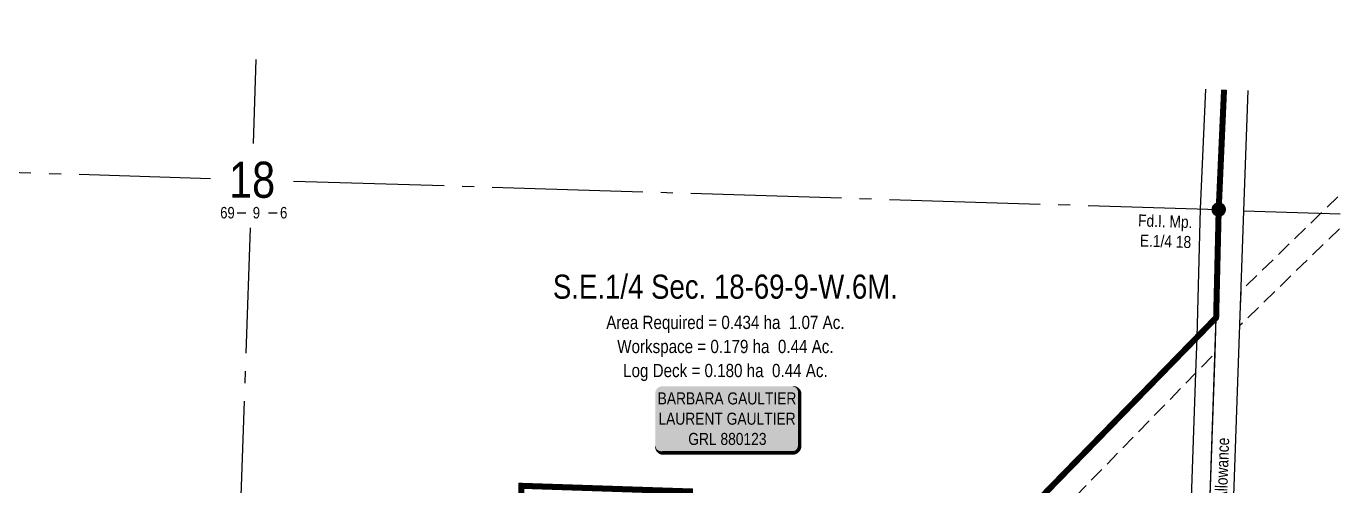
# Model space of a CAD drawing. Extents: x 345928 to 349876, y 6092726 to 6096361.
# Drawn here: x 348719 to 349810, y 6094226 to 6094607 of the extents above; entities that cross this region are included whole.
import ezdxf
from ezdxf.enums import TextEntityAlignment as Align

# ---------------------------------------------------------------- set-up
doc = ezdxf.new("R2010")
doc.units = 0
doc.header["$LTSCALE"] = 5
for name, pattern in [('CENTERLINEX3', [5, 2.5, -1, 0.5, -1]), ('foc-ACCESSROAD', [3.75, 2.5, -1.25]), ('foc-QUARTERLINE', [33, 25, -3, 2, -3])]:
    doc.linetypes.add(name, pattern=pattern)
for name, color, linetype in [('10', 1, 'Continuous'), ('9', 3, 'Continuous'), ('C-AR', 13, 'foc-ACCESSROAD'), ('C-RW', 13, 'Continuous'), ('C-SYMBOL', 7, 'Continuous'), ('CG-NOTES', 7, 'Continuous'), ('L-AREAREQUIRED', 7, 'Continuous'), ('L-AREAWORK', 7, 'Continuous'), ('L-MON', 1, 'Continuous'), ('L-MON-T', 1, 'Continuous'), ('L-QSEC', 8, 'foc-QUARTERLINE'), ('L-ROAD-T', 7, 'Continuous'), ('L-SEC', 7, 'Continuous'), ('L-SECLBL', 7, 'Continuous')]:
    doc.layers.add(name, color=color, linetype=linetype)
doc.layers.add('AS-FMA BOUNDARY', color=7, linetype='Continuous', true_color=0x008f47, transparency=0.7)
doc.styles.add('100L', font='ARIALN.TTF', dxfattribs={"height": 11})
doc.styles.add('175L', font='ARIALN.TTF', dxfattribs={"height": 20})
doc.styles.add('80', font='ARIALN.TTF', dxfattribs={"height": 10})
doc.styles.add('80L', font='ARIALN.TTF', dxfattribs={"height": 10})
doc.styles.add('SIMPLEX', font='ARIALN.TTF')

# ---------------------------------------------------------------- blocks, each defined once
blk = doc.blocks.new('L-SECLBL')
at = {"layer": '9', "color": 7}
for p, q in [((-5.1, -27.8), (-12.3, -27.8)), ((20.7, -27.8), (13.5, -27.8))]:
    blk.add_line(p, q, dxfattribs=at)
at = {"layer": '10', "color": 2, "style": 'SIMPLEX'}
blk.add_attdef('SEC', text='', height=30, dxfattribs=at).set_placement((0, 0), align=Align.MIDDLE)
at = {"layer": '10', "color": 5, "style": '80L'}
blk.add_attdef('TWP', text='', height=9.5, dxfattribs=at).set_placement((-14.4, -27.4), align=Align.MIDDLE_RIGHT)
blk.add_attdef('RGE', text='', height=9.5, dxfattribs=at).set_placement((3.6, -27.4), align=Align.MIDDLE_CENTER)
blk.add_attdef('MER', text='', height=9.5, dxfattribs=at).set_placement((23.2, -27.4), align=Align.MIDDLE_LEFT)
blk = doc.blocks.new('*U375')
h = blk.add_hatch(color=59)
edge = h.paths.add_edge_path()
edge.add_line((-54, -28.5), (54, -28.5))
edge.add_arc((54, -22.5), 6, 270, 360)
edge.add_line((60, -22.5), (60, 21))
edge.add_arc((54, 21), 6, 0, 90)
edge.add_line((54, 27), (-54, 27))
edge.add_arc((-54, 21), 6, 90, 180)
edge.add_line((-60, 21), (-60, -22.5))
edge.add_arc((-54, -22.5), 6, 180, 270)
at = {"color": 1, "flags": 128}
blk.add_lwpolyline([(-54, -28.5, 3, 3, 0), (54, -28.5, 3, 3, 0.414214), (60, -22.5, 3, 3, 0), (60, 21, 3, 0, 0.414214), (54, 27, 0, 0, 0), (-54, 27, 0, 0, 0.414214), (-60, 21, 0, 0, 0), (-60, -22.5, 0, 3, 0.414214)], format="xyseb", close=True, dxfattribs=at)
blk.add_lwpolyline([(-29.7, 2.7, 0, 7.5, 0), (0, 0, 0, 0, 0)], format="xyseb", dxfattribs=at)
at = {"color": 1, "style": '80'}
blk.add_attdef('ENTER_TEXT_001', (-36.7, -5), '', height=10, dxfattribs=at)
blk = doc.blocks.new('fdia')
at = {"color": 255, "const_width": 1}
blk.add_lwpolyline([(-0.5, 0, 1), (0.5, 0, 1)], format="xyb", close=True, dxfattribs=at)
blk = doc.blocks.new('Fdiaa')
blk.add_blockref('fdia', (0, 0))
blk = doc.blocks.new('fdib')
at = {"color": 1, "const_width": 1.6}
blk.add_lwpolyline([(-0.4, 0, 1), (0.4, 0, 1)], format="xyb", close=True, dxfattribs=at)
at = {"color": 1}
blk.add_circle((0, 0), 0.8, dxfattribs=at)
blk = doc.blocks.new('Fdibb')
blk.add_blockref('fdib', (0, 0))
blk = doc.blocks.new('fdicc')
for name in ['Fdibb', 'Fdiaa']:
    blk.add_blockref(name, (0, 0))
blk = doc.blocks.new('FDI')
blk.add_blockref('fdicc', (0, 0))

msp = doc.modelspace()

# ---------------------------------------------------------------- linework, layer by layer
at = {"layer": 'AS-FMA BOUNDARY', "linetype": 'CENTERLINEX3', "const_width": 4.999, "flags": 128}
msp.add_lwpolyline([(349713.251, 6094554.703), (349708.81, 6094455.155), (349706.691, 6094365.32), (349691.079, 6094349.276), (349211.834, 6093856.846), (349217.172, 6094092.551), (349265.493, 6094090.938), (349269.829, 6094220.861), (349129.911, 6094225.529), (349125.576, 6094095.606), (349164.196, 6094094.319), (349182.185, 6094093.718), (349195.535, 6094093.273), (349197.182, 6094093.218), (349191.367, 6093835.778), (349027.192, 6093671.401), (349006.656, 6093672.061), (348878.236, 6093676.183), (348835.402, 6093677.533), (348753.288, 6093680.121), (348752.336, 6093680.152), (348118.824, 6093700.174), (348074.308, 6093701.584), (348074.662, 6093711.563), (348075.016, 6093721.517), (348075.654, 6093739.504), (348102.843, 6094505.238), (348106.383, 6094604.96)], dxfattribs=at)
at = {"layer": 'C-AR', "flags": 128}
msp.add_lwpolyline([(349809.107, 6094439.198), (349726.4, 6094358.775), (349727.403, 6094387.639), (349793.613, 6094452.022), (349810.11, 6094468.064)], dxfattribs=at)
msp.add_lwpolyline([(349054.575, 6093670.523), (349027.192, 6093671.401), (349191.367, 6093835.778), (349211.775, 6093856.786), (349690.888, 6094349.114), (349706.497, 6094365.154), (349705.464, 6094335.424), (349689.858, 6094319.387), (349211.179, 6093827.32), (349054.575, 6093670.523)], close=True, dxfattribs=at)
at = {"layer": 'C-RW'}
msp.add_lwpolyline([(349713.063, 6094554.709), (349708.81, 6094455.155), (349706.497, 6094365.154), (349705.464, 6094335.424), (349682.32, 6093670.383), (349681.646, 6093650.399), (349666.657, 6093650.88), (349667.331, 6093670.864), (349689.858, 6094319.387), (349690.888, 6094349.114), (349693.822, 6094455.661), (349698.033, 6094555.179)], dxfattribs=at)
at = {"layer": 'L-QSEC'}
for p, q in [((348907.358, 6094509.892), (348909.801, 6094579.832)), ((348103.024, 6094505.039), (348871.843, 6094480.993)), ((348940.779, 6094478.837), (349708.81, 6094455.155)), ((349729.713, 6094454.13), (349809.534, 6094451.504)), ((348878.316, 6093676.179), (348904.995, 6094439.94))]:
    msp.add_line(p, q, dxfattribs=at)
at = {"layer": 'L-SEC'}
for p, q in [((349713.063, 6094554.709), (349708.81, 6094455.155)), ((349729.713, 6094454.131), (349733.166, 6094554.08)), ((349709.612, 6094454.791), (349695.638, 6094052.593)), ((349715.741, 6094051.937), (349729.713, 6094454.131))]:
    msp.add_line(p, q, dxfattribs=at)

# ---------------------------------------------------------------- block references
at = {"layer": 'CG-NOTES'}
ref = msp.add_blockref('*U375', (349300.942, 6094281.32), dxfattribs=dict(at, xscale=0.999765999999992, yscale=0.999765999999992, zscale=0.999765999999992))
ref.add_attrib('ENTER_TEXT_001', 'BARBARA GAULTIER', (349243.009, 6094293.158), dxfattribs={"layer": '0', "color": 1, "height": 9.99766, "style": '80'})
ref.add_attrib('ENTER_TEXT_002', 'LAURENT GAULTIER', (349243.664, 6094276.318), dxfattribs={"layer": '0', "color": 1, "height": 9.99766, "style": '80'})
ref.add_attrib('ENTER_TEXT_003', 'GRL 880123', (349268.423, 6094259.478), dxfattribs={"layer": '0', "color": 1, "height": 9.9977, "style": '80'})
at = {"layer": 'L-MON', "xscale": 4.998846199999987, "yscale": 4.998846199999987, "zscale": 4.998846199999987}
msp.add_blockref('FDI', (349708.81, 6094455.155), dxfattribs=at)
at = {"layer": 'L-SECLBL', "xscale": 0.999765999999992, "yscale": 0.999765999999992, "zscale": 0.999765999999992}
msp.add_blockref('L-SECLBL', (348906.311, 6094479.915), dxfattribs=at).add_auto_attribs({'SEC': '18', 'TWP': '69', 'RGE': '9', 'MER': '6'})

# ---------------------------------------------------------------- texts
at = {"layer": 'C-SYMBOL', "color": 3, "style": '175L'}
msp.add_text('S.E.1/4 Sec. 18-69-9-W.6M.', height=19.99532, dxfattribs=at).set_placement((349299.26, 6094375.037), align=Align.BOTTOM_CENTER)
at = {"layer": 'L-AREAREQUIRED', "color": 5, "style": '100L'}
msp.add_text('Area Required = 0.434 ha  1.07 Ac.', height=10.99743, dxfattribs=at).set_placement((349299.26, 6094352.543), align=Align.BOTTOM_CENTER)
at = {"layer": 'L-AREAWORK', "color": 5, "style": '100L'}
for s, p in [('Workspace = 0.179 ha  0.44 Ac.', (349299.26, 6094332.547)), ('Log Deck = 0.180 ha  0.44 Ac.', (349299.26, 6094312.552))]:
    msp.add_text(s, height=10.99743, dxfattribs=at).set_placement(p, align=Align.BOTTOM_CENTER)
at = {"layer": 'L-ROAD-T', "style": '80L'}
msp.add_text('Government Road Allowance', height=9.99766, rotation=87.966598, dxfattribs=at).set_placement((349709.935, 6094191.132), align=Align.MIDDLE_CENTER)

# ---------------------------------------------------------------- next in the draw order: texts
at = {"layer": 'L-MON-T', "insert": (349641.029, 6094451.144), "char_height": 9.98157, "attachment_point": 1, "rotation": 358.161909, "style": '80L', "bg_fill": 3, "box_fill_scale": 1.15, "bg_fill_color": 256, "bg_fill_true_color": 256, "bg_fill_transparency": 0}
msp.add_mtext_dynamic_manual_height_columns('\\pi1.0598;Fd.I. Mp.\\P\\pi3.0684;E.1/4 18', width=44.24751, gutter_width=49.881, heights=[0], dxfattribs=at)

doc.saveas('drawing.dxf')
